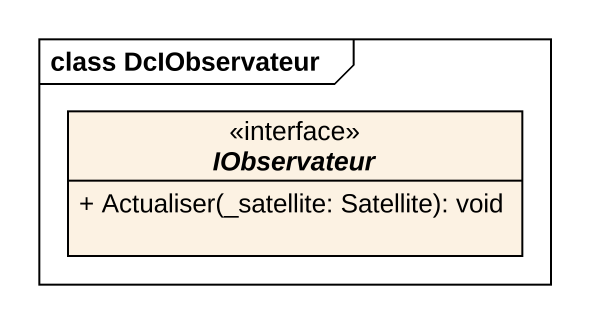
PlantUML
@startuml
mainframe class DcIObservateur
hide circle
hide empty members
skinparam classAttributeIconSize 0
interface IObservateur <<interface>> {
  + Actualiser(_satellite: Satellite): void
}
@enduml
